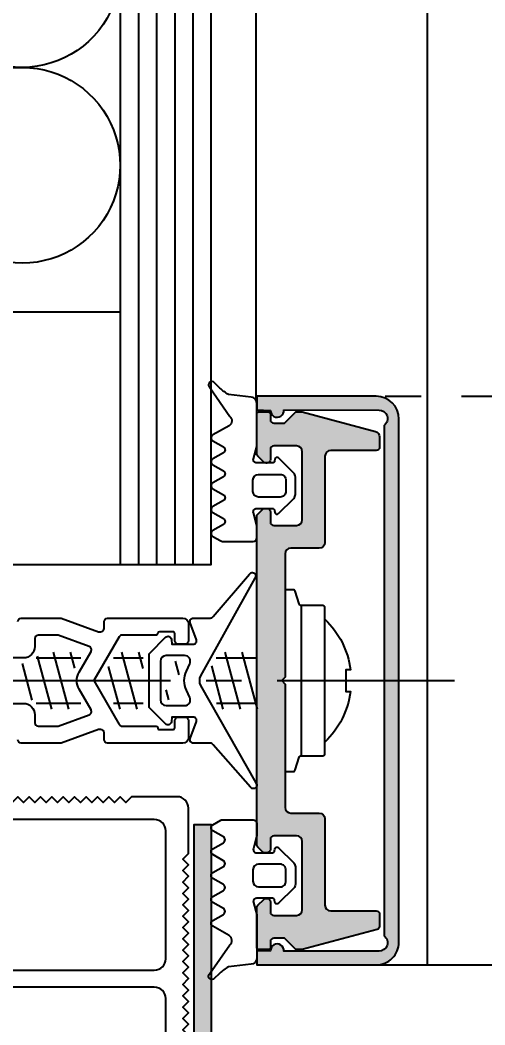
# Model space of a CAD drawing. Header units: millimetres. Extents: x -153 to 2280, y 0 to 724.
# Drawn here: x 828.96 to 849.38, y 433.32 to 477.5 of the extents above; entities that cross this region are included whole.
import ezdxf

# ---------------------------------------------------------------- set-up
doc = ezdxf.new("R2010")
doc.units = ezdxf.units.MM
doc.header["$LTSCALE"] = 0.025
doc.header["$MEASUREMENT"] = 0
doc.linetypes.add('CENTER', pattern=[2, 1.25, -0.25, 0.25, -0.25])
doc.layers.get('0').update_dxf_attribs({"lineweight": 5})
for name, color, linetype in [('ASSI', 1, 'CENTER'), ('FILL', 253, 'Continuous'), ('FINE', 7, 'Continuous'), ('GOMMA', 80, 'Continuous'), ('GROSSA', 8, 'Continuous'), ('QUOTE', 254, 'Continuous'), ('TRATTEGGI', 140, 'Continuous'), ('VETRO', 140, 'Continuous')]:
    doc.layers.add(name, color=color, linetype=linetype)
doc.styles.add('Aluk Text', font='GOTHIC.TTF')
doc.styles.get("Standard").update_dxf_attribs({"font": 'arial.ttf'})
doc.dimstyles.new('SCALA_1-2$0', dxfattribs={"dimtxt": 2, "dimasz": 1, "dimexe": 1.5, "dimexo": 1.5, "dimgap": 1, "dimtad": 3, "dimlfac": 2, "dimdsep": 46, "dimtxsty": 'Standard', "dimblk1": 'PUNTO', "dimblk2": 'PUNTO', "dimsah": 1, "dimcen": 0, "dimclrt": 2, "dimaunit": 1, "dimadec": 0, "dimazin": 0, "dimtfac": 0.7, "dimtmove": 0, "dimatfit": 3, "dimldrblk": 'PUNTO', "dimfxl": 1, "dimtolj": 2, "dimarcsym": 0})

# ---------------------------------------------------------------- blocks, each defined once
blk = doc.blocks.new('k0855')
at = {"layer": 'GROSSA'}
blk.add_lwpolyline([(11.64999999999986, 0.8000000000004093, -0.4142135623730784), (11.14999999999986, 0.3000000000004093), (0.2999999999997272, 0.3000000000000682), (0, 0), (-0.3000000000001819, 0.3000000000000682), (-11.15000000000009, 0.2999999999997272, -0.4142135623731075), (-11.65000000000009, 0.7999999999997272), (-11.65000000000009, 3.300000000000637, 0.414213562373095), (-12.15000000000009, 3.800000000000637), (-19.75, 3.800000000000523, -0.414213562373095), (-20.25, 4.300000000000523), (-20.25, 8.300000000000523, 0.4142135623730795), (-20.55000000000018, 8.600000000000477), (-21.59774739507475, 8.600000000000477, 0.3394542588633896), (-21.88752514296152, 8.377645713531251), (-23.65000000000009, 1.800000000000523), (-23.65000000000009, 1.24487273393197), (-22.65000000000009, 0.2448727339319703), (-22.65000000000009, -0.6999999999995907, -0.4142135623731159), (-22.95000000000027, -0.9999999999995453), (-23.5, -0.9999999999995453, 0.414213562373109), (-23.65000000000009, -1.149999999999523), (-23.65000000000009, -2.049999999999272, 0.4142135623730534), (-23.5, -2.19999999999925), (-19.97426406871182, -2.199999999999363, 0.1989123673796788), (-19.76213203435577, -2.112132034355341), (-19.237867965644, -1.587867965643682, 0.1989123673796275), (-19.15000000000009, -1.37573593128775), (-19.15000000000009, -1.299999999999613, 0.4142135623731283), (-19.45000000000027, -0.9999999999995453), (-20.35000000000014, -0.9999999999995453, -0.414213562373095), (-20.65000000000009, -0.699999999999477), (-20.65000000000009, 1.300000000000637, -0.414213562373095), (-20.15000000000009, 1.800000000000637), (-14.15000000000009, 1.800000000000637, -0.414213562373095), (-13.65000000000009, 1.300000000000637), (-13.65000000000009, -0.699999999999477, -0.414213562373095), (-13.95000000000005, -0.9999999999995453), (-14.85000000000014, -0.9999999999995453, 0.414213562373095), (-15.15000000000009, -1.2999999999995), (-15.15000000000009, -1.475735931287431, 0.1989123673796724), (-15.06213203435618, -1.687867965643477), (-14.63786796564318, -2.112132034356478, 0.1989123673796574), (-14.42573593128691, -2.200000000000387), (14.42573593128782, -2.199999999999363, 0.1989123673796421), (14.63786796564386, -2.112132034355341), (15.06213203435573, -1.687867965643477, 0.1989123673796492), (15.14999999999964, -1.475735931287431), (15.14999999999964, -1.2999999999995, 0.4142135623731088), (14.84999999999991, -0.9999999999995453), (13.94999999999982, -0.9999999999995453, -0.414213562373095), (13.64999999999986, -0.699999999999477), (13.64999999999986, 1.300000000000637, -0.414213562373095), (14.14999999999986, 1.800000000000637), (20.13763493782221, 1.800000000000637, -0.414213562373095), (20.63763493782221, 1.300000000000637), (20.63763493782221, -0.699999999999477, -0.414213562373095), (20.33763493782226, -0.9999999999995453), (19.43763493782217, -0.9999999999995453, 0.4142135623731283), (19.13763493782221, -1.299999999999613), (19.13763493782221, -1.37573593128775, 0.198912367379612), (19.22550290346635, -1.587867965643682), (19.74976697217789, -2.112132034355341, 0.1989123673796789), (19.96189900653394, -2.199999999999363), (23.48763493782212, -2.19999999999925, 0.4142135623730674), (23.63763493782221, -2.049999999999272), (23.63763493782221, -1.149999999999523, 0.4142135623731507), (23.48763493782235, -0.9999999999995453), (22.93763493782217, -0.9999999999995453, -0.414213562373095), (22.63763493782221, -0.6999999999995907), (22.63763493782221, 0.2448727339319703), (23.63763493782221, 1.24487273393197), (23.63763493782221, 1.800000000000523), (21.91487984844571, 8.229409522551805, 0.3394542588633856), (21.43191693530116, 8.600000000000477), (20.53763493782208, 8.600000000000477, 0.4142135623730811), (20.23763493782235, 8.300000000000523), (20.23763493782212, 4.300000000000523, -0.414213562373095), (19.73763493782212, 3.800000000000523), (12.14999999999986, 3.800000000000637, 0.414213562373095), (11.64999999999986, 3.300000000000637)], format="xyb", close=True, dxfattribs=at)
blk = doc.blocks.new('809990')
at = {"layer": 'GOMMA'}
for points in [[(30.5, 15.5), (31, 16), (30.5, 16.5), (31, 17), (30.5, 17.5), (31, 18), (30.5, 18.5), (31, 19), (30.5, 19.5), (31, 20), (30.5, 20.5), (31, 21), (31, 25, 0.414213562373095), (30, 26), (26, 26), (25.5, 25.5), (25, 26), (24.5, 25.5), (24, 26), (23.5, 25.5), (23, 26), (22.5, 25.5), (22, 26), (21.5, 25.5), (21, 26), (20.5, 25.5), (20, 26), (19.5, 25.5), (19, 26), (18.5, 25.5), (18, 26), (17.5, 25.5), (17, 26), (16.5, 25.5), (16, 26), (15.5, 25.5), (15, 26), (14.5, 25.5), (14, 26), (13.5, 25.5), (13, 26), (12.5, 25.5), (12, 26), (11.5, 25.5), (11, 26), (10.5, 25.5), (10, 26), (9.5, 25.5), (9, 26), (8.5, 25.5), (8, 26), (7.5, 25.5), (7, 26), (6.5, 25.5), (6, 26), (5.5, 25.5), (5, 26), (4.5, 25.5), (4, 26), (0, 26, 0.414213562373095), (-1, 25), (-1, 21), (-0.5, 20.5), (-1, 20), (-0.5, 19.5), (-1, 19), (-0.5, 18.5), (-1, 18), (-0.5, 17.5), (-1, 17), (-0.5, 16.5), (-1, 16), (-0.5, 15.5), (-1, 15), (-0.5, 14.5), (-1, 14), (-0.5, 13.5), (-1, 13), (-0.5, 12.5), (-1, 12), (-0.5, 11.5), (-1, 11), (-0.5, 10.5), (-1, 10), (-0.5, 9.5), (-1, 9), (-0.5, 8.5), (-1, 8), (-0.5, 7.5), (-1, 7), (-0.5, 6.5), (-1, 6), (-0.5, 5.5), (-1, 5), (-1, 1, 0.414213562373095), (0, 0), (4, 0), (4.5, 0.5), (5, 0), (5.5, 0.5), (6, 0), (6.5, 0.5), (7, 0), (7.5, 0.5), (8, 0), (8.5, 0.5), (9, 0), (9.5, 0.5), (10, 0), (10.5, 0.5), (11, 0), (11.5, 0.5), (12, 0), (12.5, 0.5), (13, 0), (13.5, 0.5), (14, 0), (14.5, 0.5), (15, 0), (15.5, 0.5), (16, 0), (16.5, 0.5), (17, 0), (17.5, 0.5), (18, 0), (18.5, 0.5), (19, 0), (19.5, 0.5), (20, 0), (20.5, 0.5), (21, 0), (21.5, 0.5), (22, 0), (22.5, 0.5), (23, 0), (23.5, 0.5), (24, 0), (24.5, 0.5), (25, 0), (25.5, 0.5), (26, 0), (30, 0, 0.414213562373095), (31, 1), (31, 5), (30.5, 5.5), (31, 6), (30.5, 6.5), (31, 7), (30.5, 7.5), (31, 8), (30.5, 8.5), (31, 9), (30.5, 9.5), (31, 10), (30.5, 10.5), (31, 11), (30.5, 11.5), (31, 12), (30.5, 12.5), (31, 13), (30.5, 13.5), (31, 14), (30.5, 14.5), (31, 15)], [(14.25, 2.999999999999943), (14.25, 22.99999999999997, 0.414213562373095), (13.25, 23.99999999999997), (2.000000000000014, 23.99999999999997, 0.4142135623730951), (1.000000000000014, 22.99999999999997), (1, 3, 0.4142135623730938), (1.999999999999986, 2), (13.25, 1.999999999999943, 0.4142135623730966)], [(29, 23, 0.414213562373095), (28, 24), (16.75, 24, 0.414213562373095), (15.75, 23), (15.75, 2.999999999999943, 0.4142135623730958), (16.75, 1.999999999999943), (28.00000000000001, 2, 0.4142135623730943), (29.00000000000001, 3)]]:
    blk.add_lwpolyline(points, format="xyb", close=True, dxfattribs=at)
blk = doc.blocks.new('PUNTO')
blk.add_line((-1, 0), (1, 0))
at = {"const_width": 0.35}
blk.add_lwpolyline([(-0.1750000000000114, 0, 1), (0.1750000000000114, 0, 1)], format="xyb", close=True, dxfattribs=at)
blk = doc.blocks.new('*D39')
at = {"layer": 'Defpoints', "color": 0, "transparency": 16777216}
for p in [(846.859148844836, 460.9593316591864), (845.3147275011478, 435.9551682621554), (854.4025813652123, 435.9551682621554)]:
    blk.add_point(p, dxfattribs=at)
at = {"layer": 'QUOTE', "color": 0, "lineweight": -2, "transparency": 16777216}
for p, q in [((848.359148844836, 460.9593316591864), (855.9025813652123, 460.9593316591864)), ((854.4025813652123, 459.9593316591864), (854.4025813652123, 436.9551682621554)), ((846.8147275011478, 435.9551682621554), (855.9025813652123, 435.9551682621554))]:
    blk.add_line(p, q, dxfattribs=at)
for p, rotation in [((854.4025813652123, 460.9593316591864), 90), ((854.4025813652123, 435.9551682621554), 270)]:
    blk.add_blockref('PUNTO', p, dxfattribs=dict(at, rotation=rotation))
at = {"layer": 'QUOTE', "color": 2, "transparency": 16777216, "insert": (852.3522754508682, 448.4572499606706), "char_height": 2, "attachment_point": 5, "rotation": 90, "style": 'Aluk Text'}
blk.add_mtext('\\A2;50', dxfattribs=at)

msp = doc.modelspace()

# ---------------------------------------------------------------- hatches: boundary and pattern name
at = {"layer": 'FILL'}
h = msp.add_hatch(color=256, dxfattribs=at)
edge = h.paths.add_edge_path()
edge.add_line((840.5483614328971, 460.3609659515432), (844.7327023430577, 460.355122019425))
edge.add_arc((844.7327023430562, 459.9801220194258), 0.3749999999991758, -53.13010235391192, 89.99999999977848, ccw=False)
edge.add_line((844.957702343057, 459.6801220194275), (844.9577023430596, 437.2301220194246))
edge.add_arc((844.7327023430577, 436.9301220194263), 0.3749999999998579, -89.99999999999562, 53.130102353760776, ccw=False)
edge.add_line((844.7327023430577, 436.5551220194264), (840.5483583233419, 436.5525641333473))
edge.add_arc((840.2585619191758, 436.5843769541397), 0.2915373242560468, 353.735357096996, 542.069338453999)
edge.add_line((839.9672147179599, 436.5738498568157), (839.3591488448347, 436.5518789279754))
edge.add_line((839.3591488448347, 436.5518789279754), (839.3591488448347, 435.9522752132303))
edge.add_line((839.3591488448347, 435.9522752132303), (844.6074714914012, 435.9510047620473))
edge.add_arc((844.6077023430577, 436.9510047354011), 1.00000000000001, 269.9867731742709, 359.9999999999984)
edge.add_line((845.6077023430577, 436.9510047354011), (845.6077023430577, 459.9593317889088))
edge.add_arc((844.6077023430577, 459.9593317889088), 1.000000000000057, 1.628443996909228e-12, 89.97081591415527)
edge.add_line((844.6082117014228, 460.9593316591859), (839.3591527873763, 460.9621351979997))
edge.add_line((839.3591527873763, 460.9621351979997), (839.3591527873763, 460.3625314214495))
edge.add_line((839.3591527873763, 460.3625314214495), (839.9672022308177, 460.3401104022015))
edge.add_arc((840.2585415599549, 460.3293676496561), 0.2915373242560025, 177.888250634431, 366.2222319914239)
h = msp.add_hatch(color=256, dxfattribs=at)
edge = h.paths.add_edge_path()
edge.add_arc((840.8591488448349, 454.0301682621548), 0.2500000000000284, 90, 179.9999999999935)
edge.add_line((840.6091488448349, 454.0301682621549), (840.6091488448346, 448.6051682621548))
edge.add_line((840.6091488448347, 448.6051682621548), (840.4591488448348, 448.4551682621549))
edge.add_line((840.4591488448347, 448.4551682621549), (840.6091488448346, 448.3051682621548))
edge.add_line((840.6091488448347, 448.3051682621548), (840.6091488448346, 442.8801682621549))
edge.add_arc((840.8591488448345, 442.8801682621549), 0.25, 180, 270)
edge.add_line((840.8591488448345, 442.6301682621549), (842.109148844835, 442.6301682621549))
edge.add_arc((842.109148844835, 442.3801682621549), 0.25, 0, 90, ccw=False)
edge.add_line((842.359148844835, 442.3801682621549), (842.3591488448349, 438.5801682621549))
edge.add_arc((842.609148844835, 438.5801682621549), 0.25, 180, 270)
edge.add_line((842.609148844835, 438.3301682621549), (844.609148844835, 438.3301682621549))
edge.add_arc((844.6091488448349, 438.1801682621549), 0.1500000000000341, -2.1714186004828662e-11, 89.99999999997829, ccw=False)
edge.add_line((844.759148844835, 438.1801682621548), (844.759148844835, 437.6562945646176))
edge.add_arc((844.6091488448349, 437.6562945646175), 0.1500000000000057, -74.99999999999449, 1.0913936421275139e-11, ccw=False)
edge.add_line((844.6479717016003, 437.5114056906742), (841.359148844835, 436.6301682621549))
edge.add_line((841.359148844835, 436.6301682621549), (841.0815852118008, 436.6301682621549))
edge.add_line((841.0815852118006, 436.6301682621549), (840.5815852118006, 437.1301682621549))
edge.add_line((840.5815852118006, 437.1301682621549), (840.1091488448349, 437.1301682621549))
edge.add_arc((840.109148844835, 436.9801682621548), 0.1500000000000341, 90.0000000000217, 180.0000000000217)
edge.add_line((839.9591488448349, 436.9801682621548), (839.9591488448349, 436.7051682621549))
edge.add_arc((839.884148844835, 436.7051682621549), 0.07500000000001705, -89.99999999997829, 2.1714186004828662e-11, ccw=False)
edge.add_line((839.884148844835, 436.6301682621549), (839.4341488448351, 436.6301682621549))
edge.add_arc((839.4341488448351, 436.7051682621549), 0.07500000000001705, 179.9999999999783, 269.9999999999783, ccw=False)
edge.add_line((839.3591488448351, 436.7051682621549), (839.3591488448351, 438.468036227799))
edge.add_arc((839.5091488448351, 438.4680362277991), 0.1500000000000341, 135.0000000000077, 180.0000000000109, ccw=False)
edge.add_line((839.403082827657, 438.574102244977), (839.6652148620128, 438.8362342793329))
edge.add_arc((839.7712808791907, 438.730168262155), 0.149999999999957, 89.99999999997829, 134.999999999977, ccw=False)
edge.add_line((839.7712808791908, 438.8801682621549), (839.8091488448349, 438.8801682621549))
edge.add_arc((839.8091488448349, 438.7301682621548), 0.1500000000000625, -1.0913936421275139e-11, 89.99999999998909, ccw=False)
edge.add_line((839.9591488448349, 438.7301682621548), (839.9591488448349, 438.2801682621549))
edge.add_arc((840.1091488448349, 438.2801682621549), 0.1500000000000057, 180.0000000000109, 270.0000000000109)
edge.add_line((840.109148844835, 438.1301682621549), (841.1091488448351, 438.1301682621549))
edge.add_arc((841.109148844835, 438.3801682621549), 0.25, 270, 360)
edge.add_line((841.359148844835, 438.3801682621549), (841.359148844835, 441.3801682621549))
edge.add_arc((841.109148844835, 441.3801682621549), 0.25, 0, 90)
edge.add_line((841.109148844835, 441.6301682621549), (840.1091488448349, 441.6301682621549))
edge.add_arc((840.1091488448349, 441.4801682621548), 0.1500000000000057, 89.99999999998914, 179.9999999999891)
edge.add_line((839.9591488448349, 441.4801682621549), (839.9591488448349, 441.0301682621549))
edge.add_arc((839.8091488448349, 441.0301682621549), 0.1499999999999773, -90, 0, ccw=False)
edge.add_line((839.8091488448349, 440.8801682621549), (839.721280879191, 440.8801682621549))
edge.add_arc((839.7212808791909, 441.0301682621549), 0.1500000000000057, 225.0000000000384, 270.0000000000434, ccw=False)
edge.add_line((839.615214862013, 440.9241022449768), (839.4030828276565, 441.1362342793333))
edge.add_arc((839.5091488448346, 441.2423002965113), 0.150000000000158, 179.9999999999457, 224.9999999999463, ccw=False)
edge.add_line((839.3591488448345, 441.2423002965115), (839.3591488448351, 455.6680362277988))
edge.add_arc((839.5091488448351, 455.6680362277989), 0.1500000000000625, 135.0000000000153, 180.0000000000109, ccw=False)
edge.add_line((839.403082827657, 455.7741022449769), (839.615214862013, 455.9862342793328))
edge.add_arc((839.7212808791909, 455.8801682621547), 0.1500000000000173, 89.99999999996737, 134.9999999999693, ccw=False)
edge.add_line((839.721280879191, 456.0301682621547), (839.8091488448349, 456.0301682621547))
edge.add_arc((839.809148844835, 455.8801682621548), 0.1499999999999204, 2.1714186004828662e-11, 90.00000000002171, ccw=False)
edge.add_line((839.9591488448349, 455.8801682621549), (839.9591488448349, 455.4301682621548))
edge.add_arc((840.1091488448349, 455.4301682621549), 0.1500000000000057, 180.0000000000109, 270.0000000000109)
edge.add_line((840.109148844835, 455.2801682621549), (841.1091488448351, 455.2801682621549))
edge.add_arc((841.109148844835, 455.5301682621549), 0.25, 270, 360)
edge.add_line((841.359148844835, 455.5301682621549), (841.359148844835, 458.523985731066))
edge.add_arc((841.109148844835, 458.523985731066), 0.25, 0, 90)
edge.add_line((841.109148844835, 458.773985731066), (840.1091488448349, 458.773985731066))
edge.add_arc((840.1091488448349, 458.623985731066), 0.1500000000000057, 89.99999999998914, 179.9999999999891)
edge.add_line((839.9591488448349, 458.6239857310661), (839.9591488448349, 458.173985731066))
edge.add_arc((839.8091488448349, 458.1739857310661), 0.1500000000000057, 269.99999999998914, 359.99999999998914, ccw=False)
edge.add_line((839.8091488448349, 458.023985731066), (839.7712808791908, 458.023985731066))
edge.add_arc((839.771280879191, 458.1739857310661), 0.1500000000000341, 224.999999999977, 269.99999999996743, ccw=False)
edge.add_line((839.6652148620128, 458.0679197138881), (839.403082827657, 458.3300517482439))
edge.add_arc((839.5091488448351, 458.4361177654218), 0.1500000000000374, 179.9999999999891, 224.9999999999923, ccw=False)
edge.add_line((839.359148844835, 458.4361177654219), (839.3591488448351, 460.198985731066))
edge.add_arc((839.4341488448351, 460.198985731066), 0.07500000000001705, 90.00000000002171, 180.0000000000217, ccw=False)
edge.add_line((839.434148844835, 460.273985731066), (839.884148844835, 460.273985731066))
edge.add_arc((839.884148844835, 460.198985731066), 0.07499999999996021, 2.1714186004828662e-11, 90.00000000002171, ccw=False)
edge.add_line((839.9591488448349, 460.1989857310661), (839.9591488448349, 459.923985731066))
edge.add_arc((840.1091488448349, 459.923985731066), 0.1499999999999773, 180, 270)
edge.add_line((840.1091488448349, 459.773985731066), (840.5815852118006, 459.773985731066))
edge.add_line((840.5815852118006, 459.773985731066), (841.0815852118006, 460.273985731066))
edge.add_line((841.0815852118006, 460.273985731066), (841.3591488448349, 460.273985731066))
edge.add_line((841.359148844835, 460.273985731066), (844.5738536061106, 459.4126081863778))
edge.add_arc((844.509148844835, 459.1711267298056), 0.2499999999999802, -6.480149750132114e-12, 74.99999999999761, ccw=False)
edge.add_line((844.759148844835, 459.1711267298055), (844.759148844835, 458.723985731066))
edge.add_arc((844.609148844835, 458.723985731066), 0.1499999999999204, 269.9999999999783, 359.9999999999783, ccw=False)
edge.add_line((844.609148844835, 458.5739857310661), (842.609148844835, 458.573985731066))
edge.add_arc((842.609148844835, 458.323985731066), 0.25, 90, 180)
edge.add_line((842.359148844835, 458.323985731066), (842.3591488448351, 454.5301682621549))
edge.add_arc((842.109148844835, 454.5301682621549), 0.25, -90, 0, ccw=False)
edge.add_line((842.109148844835, 454.2801682621549), (840.8591488448349, 454.2801682621549))
h = msp.add_hatch(color=256, dxfattribs=at)
edge = h.paths.add_edge_path()
edge.add_line((845.5838024437661, 415.6467234560199), (845.5838024437661, 414.8971005794045))
edge.add_line((845.5838024437661, 414.8971005794046), (845.8242493481332, 414.888629019032))
edge.add_arc((845.8591488448358, 415.8880198460511), 1, 267.9999999999996, 360)
edge.add_line((846.8591488448358, 415.8880198460511), (846.8591488448358, 432.2051682621549))
edge.add_arc((846.1091488448358, 432.2051682621549), 0.75, 0, 90)
edge.add_line((846.1091488448358, 432.9551682621549), (837.3602593235104, 432.9551682621549))
edge.add_line((837.3602593235103, 432.9551682621549), (837.3602593235103, 442.1279244906835))
edge.add_line((837.3602593235104, 442.1279244906835), (836.6102593235104, 442.1279244906835))
edge.add_line((836.6102593235104, 442.1279244906835), (836.6102593235105, 432.9551682621549))
edge.add_arc((837.3602593235105, 432.9551682621549), 0.7499999999999929, 179.9999999999995, 269.9999999999978)
edge.add_line((837.3602593235104, 432.2051682621549), (846.1091488448358, 432.2051682621549))
edge.add_line((846.1091488448358, 432.2051682621549), (846.1091488448358, 416.1461406153915))
edge.add_arc((845.6091488448358, 416.1461406153915), 0.5000000000000016, -92.00000000000028, 0, ccw=False)
edge.add_line((845.5916990964845, 415.6464452018819), (845.583802443766, 415.6467234560199))

# ---------------------------------------------------------------- linework, layer by layer
at = {"layer": 'ASSI', "ltscale": 250}
msp.add_line((815.2597801735824, 448.4551682621552), (848.0520370656981, 448.4551682621552), dxfattribs=at)
at = {"layer": 'FINE'}
for p, q in [((839.3313038999049, 460.7917379381163), (839.3313038999049, 527.3195732381475)), ((825.1091488435632, 464.6808402032391), (833.3591488435632, 464.6808402032391)), ((824.3591488435632, 453.5607970844868), (833.3591488435632, 453.5607970844868)), ((841.3163088667418, 451.7551682621549), (841.3163088667418, 445.155168262155)), ((830.3537532397937, 447.2051682621549), (829.7300535571651, 449.5328471663899)), ((831.1037532397937, 447.2051682621549), (830.4338802587159, 449.705168262155)), ((831.3699108813186, 449.0108925268381), (831.1838802587159, 449.705168262155)), ((834.1037532397938, 447.2051682621547), (833.433880258716, 449.7051682621548)), ((834.377026783556, 448.984335618147), (834.1838802587162, 449.7051682621545)), ((838.6427123451314, 447.205168262156), (837.9728393640536, 449.7051682621561)), ((839.3927123451313, 447.2051682621564), (838.7228393640535, 449.7051682621565)), ((829.4988575740365, 447.5966442162548), (829.0678548549315, 449.2051682621552)), ((833.3537532397937, 447.2051682621549), (832.8519616888875, 449.077879824946)), ((835.9508878225363, 448.7086824679737), (835.7910599356887, 449.3051682621552)), ((837.8927123451314, 447.2051682621556), (837.3829106860165, 449.1077739557553)), ((835.4965735628215, 447.6051682621552), (835.377026783556, 448.0513229162552))]:
    msp.add_line(p, q, dxfattribs=at)
for points in [[(842.4496644353219, 435.9551682621552), (846.8591488448358, 435.9551682621552), (846.8591488448351, 527.3195732381475)], [(829.6692763178851, 449.455168262155), (831.6264135966982, 449.455168262155)], [(833.0697892696722, 449.455168262155), (834.377026783556, 449.455168262155)], [(837.5762877705503, 449.455168262155), (839.3591488448347, 449.455168262155)], [(831.6264135966985, 447.455168262155), (829.6692763178854, 447.455168262155)], [(834.377026783556, 447.455168262155), (833.0697892696725, 447.455168262155)], [(839.3591488448346, 447.455168262155), (837.5857882437608, 447.455168262155)]]:
    msp.add_lwpolyline(points, dxfattribs=at)
for points in [[(840.6091488448347, 444.4551682621549), (840.9569675741965, 444.455168262155, 0.3309619514747992), (841.0527248688165, 444.5263491621161), (841.2205515721217, 445.0839873621937, -0.3309619514747942), (841.3163088667418, 445.155168262155), (842.2591488448347, 445.1551682621549, 0.414213562373095), (842.3591488448347, 445.2551682621549), (842.3591488448347, 448.4551682621549), (842.3591488448347, 451.655168262155, 0.414213562373095), (842.2591488448347, 451.7551682621549), (841.3163088667418, 451.7551682621549, -0.3309619514747943), (841.2205515721217, 451.8263491621161), (841.0527248688165, 452.3839873621937, 0.3309619514747993), (840.9569675741965, 452.455168262155), (840.6091488448347, 452.455168262155)], [(842.3591488448346, 451.155168262155, -0.1708492709052984), (843.4783009616515, 448.9348267124081), (843.2696759508297, 448.9348267124081), (843.2696759508297, 447.9755098119018), (843.4783009616515, 447.9755098119019, -0.170849270905298), (842.3591488448346, 445.755168262155, -0.170849270905298)]]:
    msp.add_lwpolyline(points, format="xyb", dxfattribs=at)
at = {"layer": 'GOMMA'}
for points in [[(839.3591488448352, 454.7270769966107), (839.3591488448352, 455.252773626199, 0.04008518434644911), (839.3540377187786, 455.3165964829643), (839.2142599708918, 455.8382541398453, -0.4931454260312356), (839.3591488448352, 456.0270769966107), (840.0479427679822, 456.0270769966103, -0.3888787318528493), (840.1475622377914, 455.9357925708851), (840.153461698858, 455.8683614223356, 0.6370702608073786), (840.3237918467859, 455.8063663184917), (840.9859255401318, 456.4685000118377, 0.1989123673796624), (841.0591488448351, 456.6452767071343), (841.0591488448351, 457.408877286087, 0.1989123673796531), (840.9859255401318, 457.5856539813837), (840.3237918467859, 458.2477876747296, 0.637070260807382), (840.153461698858, 458.1857925708858), (840.1475622377914, 458.1183614223362, -0.3888787318528493), (840.0479427679822, 458.027076996611), (839.3591488448352, 458.0270769966107, -0.4931454260312984), (839.2142599708918, 458.2158998533761), (839.3591488448352, 458.7566324923841), (839.3591488448352, 460.6770769966107, 0.414213562373095), (839.1091488448352, 460.9270769966107), (838.1188505643989, 461.0452278973017, -0.07546705698885331), (837.7376069426979, 461.3220522016988), (837.4587298635468, 461.5897995135976, 0.8769764629927514), (837.2989189828327, 461.3389466790742), (838.1786708133824, 460.0759255510099, -0.5220051325606435), (838.1438417936484, 459.6671831870486), (837.4341488436557, 459.2574417733381, 0.5773502698239583), (837.4341488428274, 458.9976341520601), (837.8936751245377, 458.7323265304862, -0.5773502700173055), (837.8936751237846, 458.4725189091646), (837.4341488442853, 458.2072112924847, 0.5773502704903818), (837.434148843348, 457.9474036710566), (837.8936751242768, 457.682096046965, -0.5773502691896144), (837.8936751242768, 457.4222884258297), (837.4341488440898, 457.1569808076047, 0.5773502699886969), (837.434148843348, 456.8971731862895), (837.8936751242768, 456.6318655624236, -0.5773502691896144), (837.8936751242768, 456.3720579412883), (837.4341488440898, 456.1067503230634, 0.5773502699886969), (837.4341488433479, 455.8469427017482), (837.8936751242768, 455.5816350778823, -0.5773502691896142), (837.8936751242768, 455.321827456747), (837.4341488440898, 455.0565198362494, 0.5773502699886992), (837.4341488433479, 454.7967122149343), (837.7797605803952, 454.5971731861673, 0.1316524980088336), (837.8547605806104, 454.5770769966106), (839.2091488448352, 454.5770769966107, 0.4142135623731505)], [(840.3934105114974, 456.5270769966107), (839.4426086555791, 456.5270769966109, -0.4142135623730284), (839.1926086555792, 456.7770769966109), (839.1926086555791, 457.2770769966107, -0.414213562373095), (839.4426086555791, 457.5270769966107), (840.3934105114974, 457.5270769966107, -0.4410091218320472), (840.6423849037451, 457.2544550602465), (840.6423849037452, 456.7996989329749, -0.4410091218321642)], [(836.8872628994608, 448.6664773945059, 0.2216946626429373), (836.8872628994095, 448.2438591327652), (839.3257578149164, 443.9559884424893, -1.091308501069281), (839.0902541744817, 443.7719928332276), (837.4401646260816, 445.6368641174079, 0.2539676464749574), (837.3143640408897, 445.7051682621557), (836.577026783556, 445.7051682621557, -0.5205670505517374), (836.4360728904381, 445.9064712836545), (836.7081020440573, 446.6538652406566, 0.5205670505517366), (836.5671481509395, 446.8551682621551), (835.6270267835558, 446.8551682621551), (835.608385279933, 446.6420949007439, -0.637070260807526), (835.3528900580413, 446.5491022449781), (834.670960766378, 447.2310315366415, -0.1989123673796507), (834.627026783556, 447.3370975538194), (834.627026783556, 449.573238970492, -0.1989123673796683), (834.670960766378, 449.6793049876699), (835.3528900580413, 450.3612342793332, -0.63707026080756), (835.608385279933, 450.2682416235674), (835.627026783556, 450.0551682621552), (836.5671481509395, 450.0551682621552, 0.5205670505517366), (836.7081020440573, 450.256471283654), (836.4360728904381, 451.0038652406563, -0.5205670505517374), (836.577026783556, 451.2051682621551), (837.3143640408897, 451.2051682621551, 0.2539676464749575), (837.4401646260816, 451.2734724069029), (839.0386030186836, 453.1383436910831, -1.091308501069354), (839.2741066591183, 452.9543480818214)], [(836.1920492152424, 449.5551682621552), (835.377026783556, 449.5551682621552, 0.414213562373095), (835.127026783556, 449.3051682621552), (835.127026783556, 447.6051682621552, 0.414213562373095), (835.377026783556, 447.3551682621552), (836.1920492164464, 447.3551682621552, 0.5486187865863038), (836.4186261632187, 447.7108228275623), (836.2686023180233, 448.0325500020761, -0.2216946626474931), (836.2686023181355, 448.8777865255731), (836.4186261619888, 449.1995136966926, 0.5486187866661448)], [(839.3591488448352, 442.1832595276991), (839.3591488448352, 441.6575628981108, -0.04008518434644911), (839.3540377187786, 441.5937400413455), (839.2142599708918, 441.0720823844645, 0.4931454260312356), (839.3591488448352, 440.8832595276992), (840.0479427679822, 440.8832595276995, 0.3888787318528493), (840.1475622377914, 440.9745439534248), (840.153461698858, 441.0419751019743, -0.6370702608073786), (840.3237918467859, 441.1039702058181), (840.9859255401318, 440.4418365124722, -0.1989123673796624), (841.0591488448351, 440.2650598171755), (841.0591488448351, 439.5014592382228, -0.1989123673796531), (840.9859255401318, 439.3246825429262), (840.3237918467859, 438.6625488495802, -0.637070260807382), (840.153461698858, 438.7245439534241), (840.1475622377914, 438.7919751019736, 0.3888787318528493), (840.0479427679822, 438.8832595276988), (839.3591488448352, 438.8832595276992, 0.4931454260312984), (839.2142599708918, 438.6944366709337), (839.3591488448352, 438.1537040319258), (839.3591488448352, 436.2332595276991, -0.414213562373095), (839.1091488448352, 435.9832595276991), (838.1188505643989, 435.8651086270081, 0.07546705698885331), (837.7376069426979, 435.5882843226111), (837.4587298635468, 435.3205370107123, -0.8769764629927514), (837.2989189828327, 435.5713898452356), (838.1786708133824, 436.8344109733, 0.5220051325606435), (838.1438417936484, 437.2431533372612), (837.4341488436557, 437.6528947509717, -0.5773502698239583), (837.4341488428274, 437.9127023722497), (837.8936751245377, 438.1780099938237, 0.5773502700173055), (837.8936751237846, 438.4378176151452), (837.4341488442853, 438.7031252318252, -0.5773502704903818), (837.434148843348, 438.9629328532532), (837.8936751242768, 439.2282404773449, 0.5773502691896144), (837.8936751242768, 439.4880480984802), (837.4341488440898, 439.7533557167052, -0.5773502699886969), (837.434148843348, 440.0131633380203), (837.8936751242768, 440.2784709618862, 0.5773502691896144), (837.8936751242768, 440.5382785830215), (837.4341488440898, 440.8035862012465, -0.5773502699886969), (837.4341488433479, 441.0633938225616), (837.8936751242768, 441.3287014464275, 0.5773502691896142), (837.8936751242768, 441.5885090675629), (837.4341488440898, 441.8538166880605, -0.5773502699886992), (837.4341488433479, 442.1136243093756), (837.7797605803952, 442.3131633381426, -0.1316524980088336), (837.8547605806104, 442.3332595276992), (839.2091488448352, 442.3332595276991, -0.4142135623731505)], [(840.3934105114974, 440.3832595277001), (839.4426086555791, 440.3832595276999, 0.4142135623730284), (839.1926086555792, 440.1332595276999), (839.1926086555791, 439.6332595277001, 0.414213562373095), (839.4426086555791, 439.3832595277001), (840.3934105114974, 439.3832595277001, 0.4410091218320472), (840.6423849037451, 439.6558814640643), (840.6423849037452, 440.1106375913359, 0.4410091218321642)]]:
    msp.add_lwpolyline(points, format="xyb", close=True, dxfattribs=at)
for points in [[(828.8602593235104, 451.0551682621552, -0.414213562373095), (829.0102593235104, 451.2051682621552), (830.7617387716983, 451.2051682621552), (832.4102252233711, 450.6051682621552), (832.5102593235104, 450.6051682621552, 0.4142135623730923), (832.6602593235102, 450.7551682621552), (832.6602593235103, 451.0551682621552, -0.4142135623730924), (832.8102593235103, 451.2051682621552), (836.1102593235103, 451.2051682621552, -0.414213562373095), (836.3602593235103, 450.9551682621552), (836.3602593235103, 450.2051682621552, -0.414213562373095), (836.2102593235103, 450.0551682621552), (835.9102593235103, 450.0551682621552, -0.4142135623730673), (835.7602593235104, 450.2051682621552), (835.7602593235104, 450.5301682621553, 0.414213562373095), (835.6852593235103, 450.6051682621552), (835.0852593235103, 450.6051682621552, 0.4142135623730674), (835.0102593235104, 450.5301682621553, -0.414213562373095), (834.9352593235103, 450.4551682621552), (833.4450669446456, 450.4551682621552, 0.2679491924311307), (833.3151631340779, 450.3801682621552), (832.2037638658879, 448.4551682621552), (833.3151631340779, 446.5301682621552, 0.2679491924311306), (833.4450669446456, 446.4551682621552), (834.9352593235103, 446.4551682621552, -0.414213562373095), (835.0102593235102, 446.3801682621552), (835.0102593235102, 446.3801682621552, 0.4142135623731004), (835.0852593235103, 446.3051682621551), (835.6852593235103, 446.3051682621551, 0.414213562373084), (835.7602593235102, 446.3801682621552), (835.7602593235102, 446.7051682621552, -0.4142135623731088), (835.9102593235103, 446.8551682621552), (836.2102593235103, 446.8551682621552, -0.414213562373095), (836.3602593235103, 446.7051682621552), (836.3602593235103, 445.9551682621552, -0.4142135623730949), (836.1102593235103, 445.7051682621552), (832.8102593235103, 445.7051682621552, -0.4142135623730924), (832.6602593235102, 445.8551682621552), (832.6602593235102, 446.1551682621553, 0.4142135623730909), (832.5102593235102, 446.3051682621552), (832.4102252233711, 446.3051682621552), (830.7617387716982, 445.7051682621552), (829.0102593235104, 445.7051682621552, -0.4142135623730951), (828.8602593235103, 445.8551682621552)], [(827.4852471599974, 447.4551682621552), (829.1102593235103, 447.4551682621552, -0.4142135623730784), (829.6102593235103, 446.9551682621552), (829.6102593235103, 446.6051682621552, 0.414213562373095), (829.7602593235104, 446.4551682621552), (830.629493536167, 446.4551682621552), (832.0009596069981, 446.9543410892438, 0.4663076581550031), (832.0795603960669, 447.1702949823617), (831.5542448130496, 448.0801682621552, -0.267949192431119), (831.5542448130496, 448.8301682621552), (832.0795603960669, 449.7400415419488, 0.466307658155003), (832.0009596069981, 449.9559954350666), (830.6294935361669, 450.4551682621552), (829.7602593235104, 450.4551682621552, 0.414213562373095), (829.6102593235104, 450.3051682621552), (829.6102593235104, 449.9551682621552, -0.414213562373095), (829.1102593235104, 449.4551682621552), (827.4852471599974, 449.4551682621552, -0.577350269189622)]]:
    msp.add_lwpolyline(points, format="xyb", dxfattribs=at)
at = {"layer": 'GROSSA'}
for points in [[(840.5483614328971, 460.3609659515432), (844.7327023430577, 460.355122019425, -0.7207592200530415), (844.957702343057, 459.6801220194275), (844.9577023430596, 437.2301220194246, -0.7207592200534798), (844.7327023430577, 436.5551220194264), (840.5483583233419, 436.5525641333473, 1.075506706590505), (839.9672147179599, 436.5738498568157), (839.3591488448347, 436.5518789279754), (839.3591488448347, 435.9522752132303), (844.6074714914012, 435.9510047620473, 0.4142811788749139), (845.6077023430577, 436.9510047354011), (845.6077023430577, 459.9593317889088, 0.4140643826233402), (844.6082117014228, 460.9593316591859), (839.3591527873763, 460.9621351979997), (839.3591527873763, 460.3625314214495), (839.9672022308177, 460.3401104022015, 1.07550670659048)], [(836.6102593235105, 432.9551682621552), (836.6102593235104, 442.1279244906838), (837.3602593235104, 442.1279244906838), (837.3602593235103, 432.9551682621552), (846.1091488448358, 432.9551682621552, -0.414213562373095), (846.8591488448358, 432.2051682621552), (846.8591488448358, 415.8880198460513, -0.4244748162096051), (845.8242493481332, 414.8886290190322), (809.9841960058884, 416.1513659066061, -0.4040262258351569), (809.0190955025909, 417.1507567336252), (809.0190955025909, 425.7801682621552, 0.414213562373095), (808.7690955025909, 426.0301682621552), (800.5767399797076, 426.0301682621552), (800.5767399797076, 426.7801682621552), (808.7690955025909, 426.7801682621552, -0.414213562373095), (809.7690955025909, 425.7801682621552), (809.7690955025909, 417.3914171182197, 0.4040262258351569), (810.2516457542396, 416.8917217047102), (845.5916990964845, 415.6464452018822, 0.4244748162096051), (846.1091488448358, 416.1461406153917), (846.1091488448358, 432.2051682621552), (837.3602593235104, 432.2051682621552, -0.4142135623730897)]]:
    msp.add_lwpolyline(points, format="xyb", close=True, dxfattribs=at)
at = {"layer": 'QUOTE'}
msp.add_line((845.0089750787336, 460.9593316591859), (846.5884683444929, 460.9593316591859), dxfattribs=at)
at = {"layer": 'TRATTEGGI'}
for points in [[(803.3591488435632, 484.0346966033989, 0.4806248474865699), (808.6099903069779, 479.8340234326673), (828.1059073801487, 483.9296797741307, -1.25), (828.1059073801486, 475.5283334326672), (808.6099903069777, 479.6239897741308, 0.4806248474865698), (803.3591488435632, 475.423316603399)], [(803.3591488435632, 475.423316603399, 0.4806248474865699), (808.6099903069779, 471.2226434326674), (828.1059073801487, 475.3182997741308, -1.25), (828.1059073801486, 466.9169534326674), (808.6099903069777, 471.0126097741309, 0.4806248474865698), (803.3591488435632, 466.8119366033991)]]:
    msp.add_lwpolyline(points, format="xyb", dxfattribs=at)
at = {"layer": 'VETRO'}
for p, q in [((833.3591488435632, 527.3195732381475), (833.3591488435632, 458.2051682621552)), ((833.3591488435632, 527.3195732381475), (833.3591488435632, 453.5607970844868)), ((834.1591488435631, 527.3195732381475), (834.159148843563, 453.5607970844868)), ((834.9591488435632, 527.3195732381475), (834.9591488435632, 453.5607970844868)), ((835.759148843563, 527.3195732381475), (835.759148843563, 453.5607970844868)), ((836.5591488435632, 527.3195732381475), (836.5591488435632, 453.5607970844868))]:
    msp.add_line(p, q, dxfattribs=at)
msp.add_lwpolyline([(833.3591488435632, 453.5607970844868), (837.3591488435632, 453.5607970844868), (837.3591488435632, 527.3195732381475)], dxfattribs=at)

# ---------------------------------------------------------------- block references
at = {"layer": 'FINE', "xscale": 0.5, "yscale": 0.5, "zscale": 0.5, "rotation": 270}
msp.add_blockref('809990', (823.3602593235106, 442.8495394398237), dxfattribs=at)
at = {"layer": 'QUOTE', "xscale": -0.5, "yscale": 0.5, "zscale": 0.5, "rotation": 270}
msp.add_blockref('k0855', (840.4591488448347, 448.4551682621549), dxfattribs=at)

# ---------------------------------------------------------------- dimensions: what is measured, and where the dimension line sits
at = {"layer": 'QUOTE'}
dim = msp.add_linear_dim(base=(854.4025813652123, 435.9551682621554), p1=(846.8591488448355, 460.9593316591861), p2=(845.3147275011473, 435.9551682621552), angle=90, dimstyle='SCALA_1-2$0', override={"dimtxt": 2, "dimdec": 1, "dimtxsty": 'Aluk Text'}, dxfattribs=at)
dim.commit()
dim.dimension.update_dxf_attribs({"geometry": '*D39', "text_midpoint": (852.3522754508682, 448.4572499606706)})

doc.saveas('drawing.dxf')
